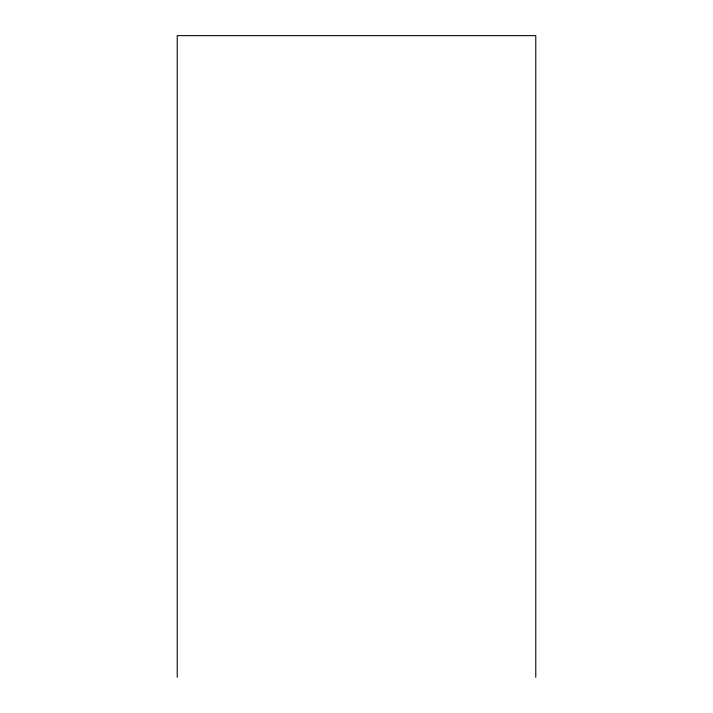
<?xml version="1.0" encoding="UTF-8"?>
<svg xmlns="http://www.w3.org/2000/svg" width="713" height="713" viewBox="0 0 713 713"><rect width="100%" height="100%" fill="white"/><g stroke="black" fill="none" stroke-linecap="round" stroke-linejoin="round"><path stroke-width="1.07" d="M535.775 677.35L535.775 35.65L177.225 35.65L177.225 677.35"/></g></svg>
